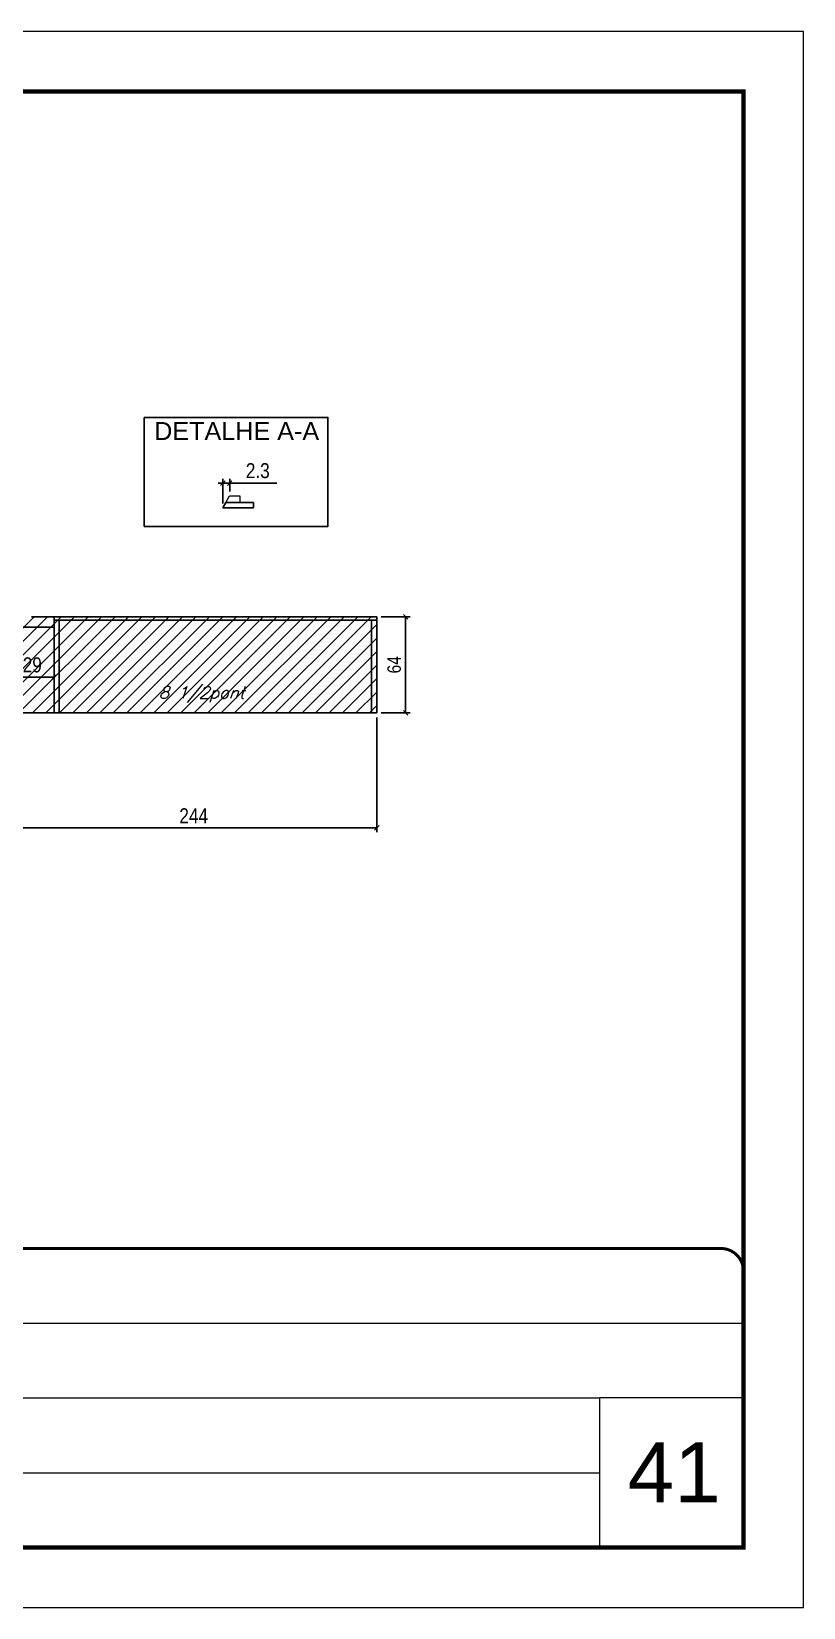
# Model space of a CAD drawing. Extents: x -20960 to -5926, y -2106 to 21915.
# Drawn here: x -11236 to -10722, y 9380 to 10430 of the extents above; entities that cross this region are included whole.
import ezdxf

# ---------------------------------------------------------------- set-up
doc = ezdxf.new("R2010")
doc.units = 0
doc.linetypes.add('CONTINUO', pattern=[0])
doc.linetypes.add('DASHED', pattern=[0.75, 0.5, -0.25])
for name, color, linetype in [('5', 5, 'Continuous'), ('COTA', 241, 'Continuous'), ('Painéis', 200, 'Continuous'), ('Reaproveitamento', 251, 'Continuous'), ('SARR_2.2x7', 40, 'Continuous'), ('SARR_3.5x7', 81, 'Continuous'), ('texto', 7, 'Continuous')]:
    doc.layers.add(name, color=color, linetype=linetype)
for name, color, linetype, lineweight in [('CARIMBO', 255, 'Continuous', 9), ('Folhas', 255, 'Continuous', 9), ('Sarr 2.2x7', 40, 'Continuous', 9), ('SARRAFO DE PRESSAO', 251, 'DASHED', 9)]:
    doc.layers.add(name, color=color, linetype=linetype, lineweight=lineweight)
doc.styles.add('ARIAL', font='arial.ttf')
doc.styles.add('COTA TECNICA', font='techl___.ttf', dxfattribs={"height": 10})
doc.styles.add('COTA TECNICA-50', font='techl___.ttf', dxfattribs={"height": 9})
doc.styles.add('Romans', font='romans.shx')
doc.styles.get("Standard").update_dxf_attribs({"font": 'arial.ttf'})
doc.dimstyles.new('COTA PAINEL-50', dxfattribs={"dimtxt": 9, "dimasz": 3, "dimexe": 3, "dimexo": 3, "dimgap": 3, "dimtad": 1, "dimdec": 1, "dimzin": 12, "dimdsep": 46, "dimtxsty": 'COTA TECNICA-50', "dimblk1": 'OBLIQUE', "dimblk2": 'OBLIQUE', "dimsah": 1, "dimcen": 0.9, "dimclrd": 4, "dimclre": 4, "dimclrt": 240, "dimadec": 1, "dimazin": 3, "dimtfac": 1, "dimtdec": 1, "dimtmove": 0, "dimatfit": 3, "dimfxl": 1, "dimtolj": 1, "dimtzin": 12, "dimarcsym": 0})
doc.dimstyles.new('PAINEL', dxfattribs={"dimtxt": 10, "dimasz": 3, "dimexe": 3, "dimexo": 3, "dimgap": 3, "dimtad": 1, "dimdec": 1, "dimzin": 12, "dimdsep": 46, "dimtxsty": 'COTA TECNICA', "dimblk1": 'OBLIQUE', "dimblk2": 'OBLIQUE', "dimsah": 1, "dimcen": 0.9, "dimclrd": 4, "dimclre": 4, "dimclrt": 240, "dimadec": 1, "dimazin": 3, "dimtfac": 1, "dimtdec": 1, "dimtmove": 0, "dimatfit": 3, "dimfxl": 1, "dimtolj": 1, "dimtzin": 12, "dimarcsym": 0})

# ---------------------------------------------------------------- blocks, each defined once
blk = doc.blocks.new('9999999999')
at = {"color": 30, "linetype": 'CONTINUO'}
for p, q in [((98564.6, 34379.6), (99584, 34379.6)), ((98564.6, 34329.8), (99488, 34329.8)), ((99584, 34329.8), (99488, 34329.8)), ((99488, 34329.8), (99488, 34230.2)), ((98564.6, 34280), (99488, 34280))]:
    blk.add_line(p, q, dxfattribs=at)
at = {"color": 30, "linetype": 'CONTINUO', "const_width": 2}
blk.add_lwpolyline([(99584, 34230.2), (99584, 34414.4, 0.414214), (99569, 34429.4), (98229, 34429.4, 0.414214), (98214, 34414.4), (98214, 34245.2, 0.414214), (98229, 34230.2), (99584, 34230.2)], format="xyb", dxfattribs=at)
at = {"layer": 'Folhas'}
blk.add_lwpolyline([(98139, 34190.2), (99624, 34190.2), (99624, 35240.2), (98139, 35240.2)], close=True, dxfattribs=at)
at = {"layer": 'Folhas', "color": 30, "const_width": 3}
blk.add_lwpolyline([(98214, 34230.2), (99584, 34230.2), (99584, 35200.2), (98214, 35200.2)], close=True, dxfattribs=at)
blk = doc.blocks.new('_Oblique')
at = {"color": 0, "linetype": 'ByBlock', "lineweight": -2}
blk.add_line((-0.5, -0.5), (0.5, 0.5), dxfattribs=at)
blk = doc.blocks.new('*D1389')
at = {"layer": 'COTA', "color": 4, "linetype": 'ByBlock', "lineweight": -2, "transparency": 16777216}
for p, q in [((-11250.2, 9972.7), (-11250.2, 9896.1)), ((-11006.2, 9972.7), (-11006.2, 9896.1)), ((-11250.2, 9899.1), (-11006.2, 9899.1))]:
    blk.add_line(p, q, dxfattribs=at)
at = {"layer": 'Defpoints', "color": 0, "linetype": 'ByBlock', "transparency": 16777216}
for p in [(-11250.2, 9975.7), (-11006.2, 9975.7), (-11006.2, 9899.1)]:
    blk.add_point(p, dxfattribs=at)
at = {"layer": 'COTA', "color": 4, "linetype": 'ByBlock', "lineweight": -2, "transparency": 16777216, "xscale": 3, "yscale": 3, "zscale": 3, "rotation": 180}
blk.add_blockref('_Oblique', (-11250.2, 9899.1), dxfattribs=at)
at = {"layer": 'COTA', "color": 4, "linetype": 'ByBlock', "lineweight": -2, "transparency": 16777216, "xscale": 3, "yscale": 3, "zscale": 3}
blk.add_blockref('_Oblique', (-11006.2, 9899.1), dxfattribs=at)
at = {"layer": 'COTA', "color": 240, "linetype": 'ByBlock', "transparency": 16777216, "insert": (-11128.2, 9907.1), "char_height": 10, "attachment_point": 5, "style": 'COTA TECNICA'}
blk.add_mtext('\\A1;244', dxfattribs=at)
blk = doc.blocks.new('*D1439')
at = {"layer": 'COTA', "color": 4, "linetype": 'ByBlock', "lineweight": -2, "transparency": 16777216}
for p, q in [((-11250.2, 10004.7), (-11250.2, 9996.5)), ((-11250.2, 9999.5), (-11221.2, 9999.5)), ((-11221.2, 10004.7), (-11221.2, 9996.5))]:
    blk.add_line(p, q, dxfattribs=at)
at = {"layer": 'Defpoints', "color": 0, "linetype": 'ByBlock', "transparency": 16777216}
for p in [(-11250.2, 10007.7), (-11221.2, 10007.7), (-11221.2, 9999.5)]:
    blk.add_point(p, dxfattribs=at)
at = {"layer": 'COTA', "color": 4, "linetype": 'ByBlock', "lineweight": -2, "transparency": 16777216, "xscale": 3, "yscale": 3, "zscale": 3, "rotation": 180}
blk.add_blockref('_Oblique', (-11250.2, 9999.5), dxfattribs=at)
at = {"layer": 'COTA', "color": 4, "linetype": 'ByBlock', "lineweight": -2, "transparency": 16777216, "xscale": 3, "yscale": 3, "zscale": 3}
blk.add_blockref('_Oblique', (-11221.2, 9999.5), dxfattribs=at)
at = {"layer": 'COTA', "color": 240, "linetype": 'ByBlock', "transparency": 16777216, "insert": (-11235.7, 10007.6), "char_height": 10, "attachment_point": 5, "style": 'COTA TECNICA'}
blk.add_mtext('\\A1;29', dxfattribs=at)
blk = doc.blocks.new('*D1416')
at = {"layer": 'COTA', "color": 4, "linetype": 'ByBlock', "lineweight": -2, "transparency": 16777216}
for p, q in [((-11108.8, 10128.7), (-11111.8, 10128.7)), ((-11108.8, 10115.2), (-11108.8, 10131.7)), ((-11108.8, 10128.7), (-11104.2, 10128.7)), ((-11104.2, 10123.2), (-11104.2, 10131.7)), ((-11104.2, 10128.7), (-11072.8, 10128.7))]:
    blk.add_line(p, q, dxfattribs=at)
at = {"layer": 'Defpoints', "color": 0, "linetype": 'ByBlock', "transparency": 16777216}
for p in [(-11104.2, 10128.7), (-11108.8, 10112.2), (-11104.2, 10120.2)]:
    blk.add_point(p, dxfattribs=at)
at = {"layer": 'COTA', "color": 4, "linetype": 'ByBlock', "lineweight": -2, "transparency": 16777216, "xscale": 3, "yscale": 3, "zscale": 3}
blk.add_blockref('_Oblique', (-11108.8, 10128.7), dxfattribs=at)
at = {"layer": 'COTA', "color": 4, "linetype": 'ByBlock', "lineweight": -2, "transparency": 16777216, "xscale": 3, "yscale": 3, "zscale": 3, "rotation": 180}
blk.add_blockref('_Oblique', (-11104.2, 10128.7), dxfattribs=at)
at = {"layer": 'COTA', "color": 240, "linetype": 'ByBlock', "transparency": 16777216, "insert": (-11085.5, 10137), "char_height": 10, "attachment_point": 5, "style": 'COTA TECNICA'}
blk.add_mtext('\\A1;2.3', dxfattribs=at)
blk = doc.blocks.new('*D1409')
at = {"layer": 'COTA', "color": 4, "lineweight": -2, "transparency": 16777216}
for p, q in [((-11003.2, 10039.7), (-10984, 10039.7)), ((-10987, 9975.7), (-10987, 10039.7)), ((-11003.2, 9975.7), (-10984, 9975.7))]:
    blk.add_line(p, q, dxfattribs=at)
at = {"layer": 'Defpoints', "color": 0, "transparency": 16777216}
for p in [(-11006.2, 10039.7), (-10987, 10039.7), (-11006.2, 9975.7)]:
    blk.add_point(p, dxfattribs=at)
at = {"layer": 'COTA', "color": 4, "lineweight": -2, "transparency": 16777216, "xscale": 3, "yscale": 3, "zscale": 3}
for p, rotation in [((-10987, 10039.7), 90), ((-10987, 9975.7), 270)]:
    blk.add_blockref('_Oblique', p, dxfattribs=dict(at, rotation=rotation))
at = {"layer": 'COTA', "color": 240, "transparency": 16777216, "insert": (-10994.6, 10007.7), "char_height": 9, "attachment_point": 5, "rotation": 90, "style": 'COTA TECNICA-50'}
blk.add_mtext('\\A1;64', dxfattribs=at)

msp = doc.modelspace()

# ---------------------------------------------------------------- hatches: boundary and pattern name
at = {"layer": 'Reaproveitamento', "linetype": 'ByBlock'}
h = msp.add_hatch(dxfattribs=at)
h.set_pattern_fill('ANSI31', color=256, scale=2)
h.set_pattern_definition([(45, (4531.408, 11176.732), (-4.490128, 4.490128), [])])
h.paths.add_polyline_path([(-11006.21, 10039.69), (-11117.21, 10039.69), (-11236.21, 10039.69), (-11250.21, 10039.69), (-11250.21, 9975.69), (-11006.21, 9975.69)])
h.paths.add_polyline_path([(-11246.23, 9997.69), (-11224.45, 9997.69), (-11224.45, 10018.27), (-11246.23, 10018.27)], flags=24)
h.paths.add_polyline_path([(-11159.3, 9979.96), (-11091.68, 9979.96), (-11086.18, 9995.93), (-11153.8, 9995.93)], flags=24)

# ---------------------------------------------------------------- linework, layer by layer
at = {"linetype": 'ByBlock'}
msp.add_lwpolyline([(-11161.09, 10172.57), (-11038.81, 10172.57), (-11038.81, 10099.94), (-11161.09, 10099.94)], close=True, dxfattribs=at)
at = {"layer": 'Painéis'}
for p, q in [((-11108.84, 10112.22), (-11106.77, 10115.82)), ((-11108.84, 10112.22), (-11088.41, 10112.22)), ((-11106.77, 10115.82), (-11088.41, 10115.82)), ((-11088.41, 10112.22), (-11088.41, 10115.82))]:
    msp.add_line(p, q, dxfattribs=at)
at = {"layer": 'Painéis', "linetype": 'ByBlock'}
for p, q in [((-11117.21, 10039.69), (-11236.21, 10039.69)), ((-11006.21, 10039.69), (-11117.21, 10039.69)), ((-11117.21, 10039.69), (-11117.21, 10039.69)), ((-11321.21, 9975.69), (-11006.21, 9975.69))]:
    msp.add_line(p, q, dxfattribs=at)
at = {"layer": 'Painéis', "ltscale": 25}
msp.add_line((-11006.21, 9975.69), (-11006.21, 10039.69), dxfattribs=at)
at = {"layer": 'Sarr 2.2x7'}
for p, q in [((-11106.77, 10115.82), (-11104.24, 10120.22)), ((-11104.24, 10120.22), (-11097.42, 10120.22)), ((-11097.42, 10120.22), (-11097.42, 10115.82))]:
    msp.add_line(p, q, dxfattribs=at)
at = {"layer": 'SARR_2.2x7', "linetype": 'Continuous', "ltscale": 50}
for p, q in [((-11250.21, 10032.69), (-11221.21, 10032.69)), ((-11221.21, 10037.49), (-11006.21, 10037.49))]:
    msp.add_line(p, q, dxfattribs=at)
at = {"layer": 'SARR_3.5x7'}
for p, q in [((-11221.21, 10039.69), (-11221.21, 9975.69)), ((-11217.71, 10037.49), (-11217.71, 9975.69)), ((-11009.71, 10037.49), (-11009.71, 9975.69))]:
    msp.add_line(p, q, dxfattribs=at)

# ---------------------------------------------------------------- block references
at = {"layer": 'SARRAFO DE PRESSAO', "color": 6, "linetype": 'ByBlock'}
msp.add_blockref('9999999999', (-110345.98, -24810.57), dxfattribs=at)

# ---------------------------------------------------------------- texts
at = {"layer": '5', "color": 7, "linetype": 'Continuous'}
msp.add_text('DETALHE A-A', height=12, rotation=359.99996, dxfattribs=at).set_placement((-11154.51, 10157.45))
at = {"layer": 'CARIMBO', "style": 'ARIAL'}
msp.add_text('41', height=40, dxfattribs=at).set_placement((-10839.14, 9449.78))
at = {"layer": 'texto', "color": 2, "insert": (-11122.93, 9987.94), "char_height": 8, "attachment_point": 5, "style": 'Romans'}
msp.add_mtext('{\\Q19;\\C256;8 1/2pont}', dxfattribs=at)

# ---------------------------------------------------------------- dimensions: what is measured, and where the dimension line sits
at = {"layer": 'COTA', "linetype": 'ByBlock'}
for base, p1, p2, override, picture, middle in [((-11104.24, 10128.74), (-11108.84, 10112.22), (-11104.24, 10120.22), {"dimlfac": 0.5}, '*D1416', (-11085.53, 10136.96)), ((-11221.21, 9999.47), (-11250.21, 10007.69), (-11221.21, 10007.69), {"dimtmove": 1}, '*D1439', (-11235.71, 10007.55))]:
    dim = msp.add_linear_dim(base=base, p1=p1, p2=p2, dimstyle='PAINEL', override=override, dxfattribs=at)
    dim.commit()
    dim.dimension.update_dxf_attribs({"geometry": picture, "text_midpoint": middle})
at = {"layer": 'COTA'}
dim = msp.add_linear_dim(base=(-10986.98, 10039.69), p1=(-11006.21, 9975.69), p2=(-11006.21, 10039.69), angle=90, dimstyle='COTA PAINEL-50', dxfattribs=at)
dim.commit()
dim.dimension.update_dxf_attribs({"geometry": '*D1409', "text_midpoint": (-10994.57, 10007.69)})
at = {"layer": 'COTA', "linetype": 'ByBlock'}
dim = msp.add_linear_dim(base=(-11006.21, 9899.06), p1=(-11250.21, 9975.69), p2=(-11006.21, 9975.69), dimstyle='PAINEL', dxfattribs=at)
dim.commit()
dim.dimension.update_dxf_attribs({"geometry": '*D1389', "text_midpoint": (-11128.21, 9899.06), "dimtype": 160})

doc.saveas('drawing.dxf')
